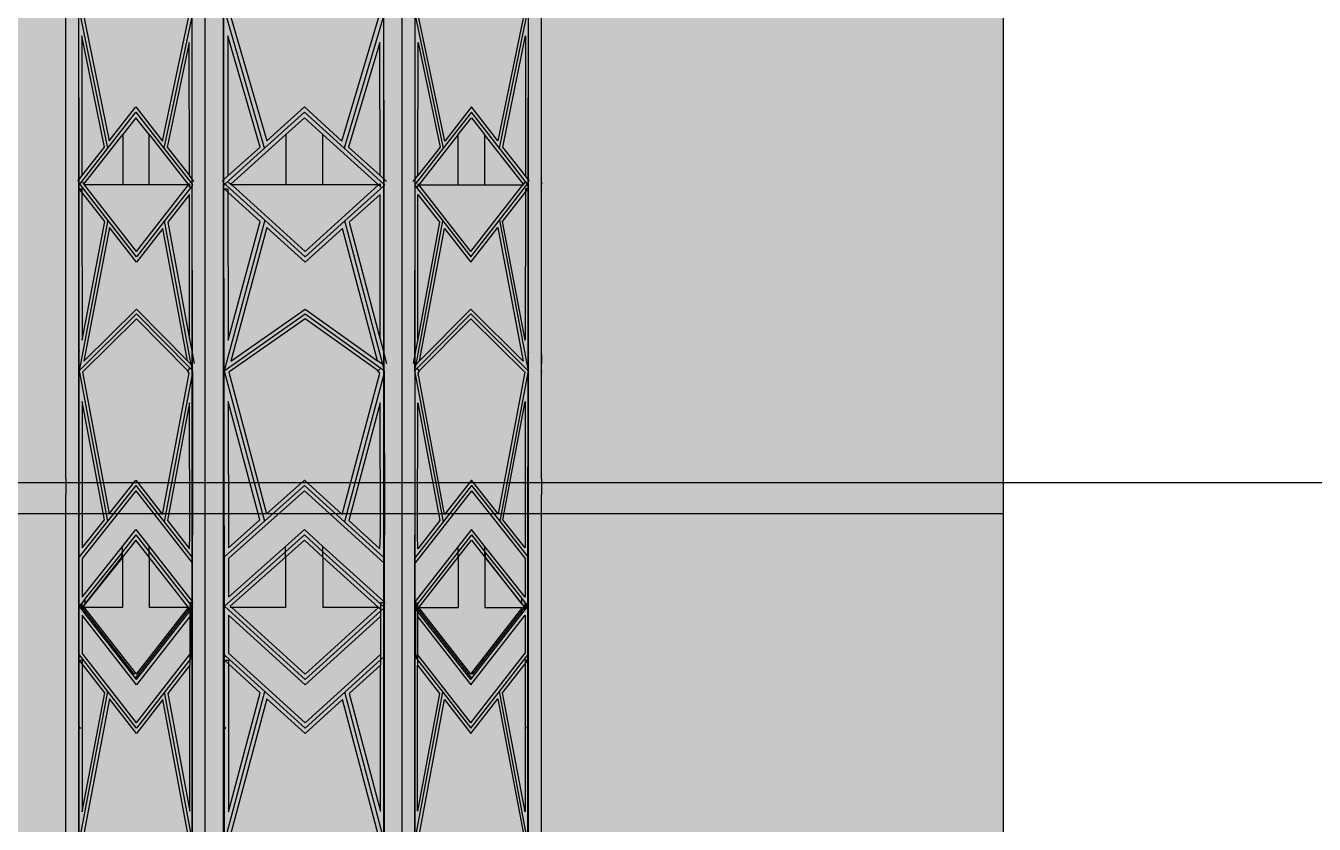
# Model space of a CAD drawing. Extents: x -59851 to 653804, y -249523 to 437614.
# Drawn here: x 323520 to 324349, y 366768 to 367281 of the extents above; entities that cross this region are included whole.
import ezdxf

# ---------------------------------------------------------------- set-up
doc = ezdxf.new("R2010")
doc.units = 0
doc.header["$LTSCALE"] = 1000
doc.header["$MEASUREMENT"] = 0
for name, color, linetype in [('_TCH_BOUNDARY', 7, 'Continuous'), ('A-材质分割线（横向）', 252, 'Continuous'), ('A-材质分割线（竖向）', 8, 'Continuous'), ('AE-WALL', 255, 'Continuous'), ('DOTE', 16, 'Continuous'), ('LABEL_PM', 7, 'Continuous'), ('P-固定家具（悬空）', 142, 'Continuous'), ('PUB_HATCH', 8, 'Continuous')]:
    doc.layers.add(name, color=color, linetype=linetype)

# ---------------------------------------------------------------- blocks, each defined once
blk = doc.blocks.new('jjjgapbhn')
blk.add_wipeout([(114248.51, 288134.95), (114148.51, 288134.95), (114148.51, 288384.95), (121148.51, 288384.95), (121148.51, 288134.95), (121048.51, 288134.95), (121048.51, 284284.95), (121068.51, 284284.95), (121068.51, 284134.95), (121118.51, 284134.95), (121118.51, 283684.95), (114178.51, 283684.95), (114178.51, 284134.95), (114228.51, 284134.95), (114228.51, 284284.95), (114248.51, 284284.95)]).dxf.layer = 'LABEL_PM'
at = {"layer": '_TCH_BOUNDARY'}
blk.add_lwpolyline([(114248.51, 288134.95), (114148.51, 288134.95), (114148.51, 288384.95), (121148.51, 288384.95), (121148.51, 288134.95), (121048.51, 288134.95), (121048.51, 284284.95), (121068.51, 284284.95), (121068.51, 284134.95), (121118.51, 284134.95), (121118.51, 283684.95), (114178.51, 283684.95), (114178.51, 284134.95), (114228.51, 284134.95), (114228.51, 284284.95), (114248.51, 284284.95)], close=True, dxfattribs=at)
blk = doc.blocks.new('mentoupb')
blk.add_wipeout([(93177.68, 274685.5), (93077.68, 274685.5), (93077.68, 274935.5), (100077.68, 274935.5), (100077.68, 274685.5), (99977.68, 274685.5), (99977.68, 270835.5), (99997.68, 270835.5), (99997.68, 270685.5), (100047.68, 270685.5), (100047.68, 270235.5), (93107.68, 270235.5), (93107.68, 270685.5), (93157.68, 270685.5), (93157.68, 270835.5), (93177.68, 270835.5)]).dxf.layer = 'A-材质分割线（横向）'
at = {"layer": '_TCH_BOUNDARY'}
blk.add_lwpolyline([(93177.68, 274685.5), (93077.68, 274685.5), (93077.68, 274935.5), (100077.68, 274935.5), (100077.68, 274685.5), (99977.68, 274685.5), (99977.68, 270835.5), (99997.68, 270835.5), (99997.68, 270685.5), (100047.68, 270685.5), (100047.68, 270235.5), (93107.68, 270235.5), (93107.68, 270685.5), (93157.68, 270685.5), (93157.68, 270835.5), (93177.68, 270835.5)], close=True, dxfattribs=at)
blk = doc.blocks.new('yjrtrth')
at = {"layer": 'P-固定家具（悬空）'}
for p, q in [((854582.92, -117135.88), (854582.92, -116650.11)), ((854672.56, -117786.11), (854672.56, -116650.11)), ((854799.34, -117786.11), (854799.34, -116650.11)), ((854888.98, -117135.88), (854888.98, -116650.11)), ((854610.01, -116923.19), (854591.41, -116832.44)), ((854593.25, -116832.18), (854610.97, -116918.53)), ((854684.46, -117135.88), (854684.46, -116832.1)), ((854710.87, -116923.19), (854684.56, -116832.44)), ((854684.69, -116943.4), (854684.56, -116832.44)), ((854687.17, -116832.18), (854712.23, -116918.53)), ((854878.65, -116832.18), (854860.93, -116918.53)), ((854861.89, -116923.19), (854880.5, -116832.44)), ((854591.34, -116946.39), (854591.34, -116837.74)), ((854591.49, -116943.4), (854591.41, -116838.09)), ((854645.18, -116918.6), (854662.31, -116837.35)), ((854664.15, -116837.74), (854646.12, -116923.25)), ((854664.15, -116946.39), (854664.15, -116837.74)), ((854664.31, -116946.6), (854664.23, -116837.35)), ((854760.61, -116918.6), (854784.84, -116837.35)), ((854787.44, -116837.74), (854761.94, -116923.25)), ((854787.44, -116946.39), (854787.44, -116837.74)), ((854787.67, -116946.6), (854787.55, -116837.35)), ((854807.59, -116946.6), (854807.67, -116837.35)), ((854807.75, -116946.39), (854807.75, -116837.74)), ((854807.75, -116837.74), (854825.78, -116923.25)), ((854826.72, -116918.6), (854809.59, -116837.35)), ((854880.41, -116943.4), (854880.49, -116838.09)), ((854880.56, -116946.39), (854880.56, -116837.74)), ((854607.94, -116922.41), (854593.26, -116850.83)), ((854593.26, -116850.83), (854593.33, -116941.05)), ((854707.94, -116922.41), (854687.19, -116850.83)), ((854687.19, -116850.83), (854687.29, -116941.05)), ((854863.96, -116922.41), (854878.64, -116850.83)), ((854878.64, -116850.83), (854878.57, -116941.05)), ((854662.4, -116855.12), (854648.2, -116922.48)), ((854662.46, -116940.79), (854662.4, -116855.12)), ((854784.96, -116855.12), (854764.88, -116922.48)), ((854785.06, -116940.79), (854784.96, -116855.12)), ((854809.44, -116940.79), (854809.5, -116855.12)), ((854809.5, -116855.12), (854823.7, -116922.48)), ((854610.01, -116923.19), (854628.09, -116900.11)), ((854610.97, -116918.53), (854628.09, -116896.67)), ((854628.09, -116896.67), (854645.18, -116918.6)), ((854628.09, -116900.11), (854646.12, -116923.25)), ((854710.87, -116923.19), (854736.44, -116900.11)), ((854712.23, -116918.53), (854736.44, -116896.67)), ((854736.44, -116896.67), (854760.61, -116918.6)), ((854736.44, -116900.11), (854761.94, -116923.25)), ((854843.81, -116900.11), (854825.78, -116923.25)), ((854843.81, -116896.67), (854826.72, -116918.6)), ((854860.93, -116918.53), (854843.81, -116896.67)), ((854861.89, -116923.19), (854843.81, -116900.11)), ((854628.08, -116903.55), (854619.68, -116914.28)), ((854636.51, -116914.36), (854628.08, -116903.55)), ((854736.43, -116903.55), (854724.55, -116914.28)), ((854748.35, -116914.36), (854736.43, -116903.55)), ((854835.39, -116914.36), (854843.82, -116903.55)), ((854843.82, -116903.55), (854852.22, -116914.28)), ((854594.62, -116946.28), (854619.68, -116914.28)), ((854619.68, -116914.28), (854619.68, -116946.83)), ((854636.51, -116946.83), (854636.51, -116914.36)), ((854636.51, -116914.36), (854661.81, -116946.83)), ((854689.11, -116946.28), (854724.55, -116914.28)), ((854724.55, -116914.28), (854724.55, -116946.83)), ((854748.35, -116914.36), (854784.13, -116946.83)), ((854748.35, -116946.83), (854748.35, -116914.36)), ((854835.39, -116914.36), (854810.09, -116946.83)), ((854835.39, -116946.83), (854835.39, -116914.36)), ((854852.22, -116914.28), (854852.22, -116946.83)), ((854877.28, -116946.28), (854852.22, -116914.28)), ((854591.93, -116946.27), (854610.01, -116923.19)), ((854593.33, -116941.05), (854607.94, -116922.41)), ((854646.12, -116923.25), (854664.15, -116946.39)), ((854648.2, -116922.48), (854662.46, -116940.79)), ((854685.31, -116946.27), (854710.87, -116923.19)), ((854687.29, -116941.05), (854707.94, -116922.41)), ((854761.94, -116923.25), (854787.44, -116946.39)), ((854764.88, -116922.48), (854785.06, -116940.79)), ((854825.78, -116923.25), (854807.75, -116946.39)), ((854823.7, -116922.48), (854809.44, -116940.79)), ((854879.97, -116946.27), (854861.89, -116923.19)), ((854878.57, -116941.05), (854863.96, -116922.41)), ((854582.92, -116943.15), (854582.92, -116940.79)), ((854582.92, -116944.57), (854582.92, -116943.15)), ((854582.92, -116944.45), (854582.92, -116943.4)), ((854590.67, -116944.45), (854591.49, -116943.4)), ((854590.67, -116944.45), (854591.49, -116943.4)), ((854591.34, -116942.95), (854591.49, -116942.75)), ((854591.49, -116943.4), (854593.33, -116941.05)), ((854591.49, -116946.19), (854591.49, -116943.4)), ((854664.31, -116943.15), (854662.46, -116940.79)), ((854664.31, -116943.15), (854662.46, -116940.79)), ((854665.41, -116944.57), (854664.31, -116943.15)), ((854665.41, -116944.57), (854664.31, -116943.15)), ((854683.52, -116944.45), (854684.69, -116943.4)), ((854684.46, -116943.6), (854684.69, -116943.4)), ((854684.69, -116943.4), (854687.29, -116941.05)), ((854684.69, -116946.83), (854684.69, -116943.4)), ((854787.66, -116943.15), (854785.06, -116940.79)), ((854789.23, -116944.57), (854787.66, -116943.15)), ((854806.49, -116944.57), (854807.59, -116943.15)), ((854807.59, -116943.15), (854809.44, -116940.79)), ((854880.41, -116943.4), (854878.57, -116941.05)), ((854880.56, -116942.95), (854880.41, -116942.75)), ((854881.23, -116944.45), (854880.41, -116943.4)), ((854880.41, -116946.19), (854880.41, -116943.4)), ((854582.92, -116946.27), (854582.92, -116945.95)), ((854582.92, -116948.2), (854582.92, -116947.68)), ((854591.49, -116946.19), (854591.34, -116946.39)), ((854591.34, -116947.27), (854591.34, -116946.39)), ((854591.49, -116946.83), (854591.34, -116946.83)), ((854591.49, -116946.83), (854591.34, -116946.83)), ((854591.34, -116947.27), (854591.51, -116947.49)), ((854591.34, -117054.57), (854591.34, -116947.27)), ((854591.49, -116946.83), (854591.49, -116946.19)), ((854591.49, -116946.83), (854591.93, -116946.27)), ((854592.37, -116946.83), (854591.49, -116946.83)), ((854591.51, -116947.49), (854591.49, -116946.83)), ((854591.58, -117053.28), (854591.51, -116947.49)), ((854593.34, -116951.52), (854591.64, -116949.33)), ((854591.64, -116949.33), (854592.94, -116949.33)), ((854591.93, -116946.27), (854591.68, -116945.95)), ((854591.93, -116946.27), (854591.68, -116945.95)), ((854592.37, -116946.83), (854591.93, -116946.27)), ((854610.06, -116969.53), (854592.37, -116946.83)), ((854592.94, -116949.33), (854593.34, -116949.85)), ((854592.94, -116949.33), (854593.34, -116949.33)), ((854593.34, -116949.33), (854593.34, -116949.85)), ((854593.34, -116949.85), (854593.34, -116951.52)), ((854608, -116970.33), (854593.34, -116951.52)), ((854593.34, -116951.52), (854593.42, -117046.72)), ((854593.64, -116945.02), (854594.62, -116946.28)), ((854593.64, -116945.02), (854594.62, -116946.28)), ((854594.62, -116946.28), (854595.05, -116946.83)), ((854595.05, -116946.83), (854594.62, -116946.83)), ((854595.05, -116946.83), (854594.62, -116946.83)), ((854619.68, -116946.83), (854595.05, -116946.83)), ((854628.43, -116989.67), (854595.05, -116946.83)), ((854636.51, -116946.83), (854619.68, -116946.83)), ((854628.43, -116989.67), (854661.81, -116946.83)), ((854661.81, -116946.83), (854636.51, -116946.83)), ((854664.15, -116947.27), (854646.46, -116969.97)), ((854662.47, -116952.86), (854648.51, -116970.78)), ((854661.81, -116946.83), (854662.47, -116945.99)), ((854662.47, -116947.68), (854661.81, -116946.83)), ((854662.47, -116945.99), (854662.47, -116947.68)), ((854662.88, -116948.2), (854662.47, -116947.68)), ((854662.88, -116948.2), (854662.47, -116947.68)), ((854662.55, -117046), (854662.47, -116952.86)), ((854664.15, -116946.39), (854664.31, -116946.6)), ((854664.15, -116947.27), (854664.15, -116946.39)), ((854664.31, -116947.06), (854664.15, -116947.27)), ((854664.15, -117054.57), (854664.15, -116947.27)), ((854664.31, -116946.6), (854664.49, -116946.83)), ((854664.31, -116946.83), (854664.31, -116946.6)), ((854664.49, -116946.83), (854664.31, -116947.06)), ((854664.31, -116947.06), (854664.31, -116946.83)), ((854664.49, -116946.83), (854664.31, -116946.83)), ((854664.4, -117055.92), (854664.31, -116947.06)), ((854684.69, -116946.83), (854684.46, -116946.83)), ((854684.69, -116946.83), (854684.46, -116946.83)), ((854684.69, -116946.83), (854685.31, -116946.27)), ((854684.82, -117066.26), (854684.69, -116946.83)), ((854685.93, -116946.83), (854684.69, -116946.83)), ((854687.3, -116951.52), (854684.89, -116949.33)), ((854684.89, -116949.33), (854687.3, -116949.33)), ((854685.31, -116946.27), (854684.95, -116945.95)), ((854685.93, -116946.83), (854685.31, -116946.27)), ((854710.94, -116969.53), (854685.93, -116946.83)), ((854687.3, -116949.33), (854687.3, -116951.52)), ((854708.03, -116970.33), (854687.3, -116951.52)), ((854687.3, -116951.52), (854687.41, -117046.72)), ((854687.72, -116945.02), (854689.11, -116946.28)), ((854689.11, -116946.28), (854689.72, -116946.83)), ((854689.72, -116946.83), (854689.11, -116946.83)), ((854736.93, -116989.67), (854689.72, -116946.83)), ((854724.55, -116946.83), (854689.72, -116946.83)), ((854748.35, -116946.83), (854724.55, -116946.83)), ((854736.93, -116989.67), (854784.13, -116946.83)), ((854784.13, -116946.83), (854748.35, -116946.83)), ((854787.44, -116947.27), (854762.42, -116969.97)), ((854785.07, -116952.86), (854765.33, -116970.78)), ((854784.13, -116946.83), (854785.06, -116945.99)), ((854785.06, -116947.68), (854784.13, -116946.83)), ((854785.06, -116945.99), (854785.06, -116947.68)), ((854785.64, -116948.2), (854785.06, -116947.68)), ((854785.17, -117046), (854785.07, -116952.86)), ((854787.44, -116946.39), (854787.67, -116946.6)), ((854787.44, -116947.27), (854787.44, -116946.39)), ((854787.67, -116947.06), (854787.44, -116947.27)), ((854787.44, -117054.57), (854787.44, -116947.27)), ((854787.67, -116946.6), (854787.92, -116946.83)), ((854787.67, -116946.83), (854787.67, -116946.6)), ((854787.92, -116946.83), (854787.67, -116947.06)), ((854787.67, -116947.06), (854787.67, -116946.83)), ((854787.92, -116946.83), (854787.67, -116946.83)), ((854787.79, -117055.92), (854787.67, -116947.06)), ((854807.59, -116946.6), (854807.41, -116946.83)), ((854807.41, -116946.83), (854807.59, -116947.06)), ((854807.41, -116946.83), (854807.59, -116946.83)), ((854807.5, -117055.92), (854807.59, -116947.06)), ((854807.75, -116946.39), (854807.59, -116946.6)), ((854807.59, -116946.83), (854807.59, -116946.6)), ((854807.59, -116947.06), (854807.59, -116946.83)), ((854807.59, -116947.06), (854807.75, -116947.27)), ((854807.75, -116947.27), (854807.75, -116946.39)), ((854807.75, -117054.57), (854807.75, -116947.27)), ((854807.75, -116947.27), (854825.44, -116969.97)), ((854809.02, -116948.2), (854809.43, -116947.68)), ((854809.35, -117046), (854809.43, -116952.86)), ((854810.09, -116946.83), (854809.43, -116945.99)), ((854809.43, -116945.99), (854809.43, -116947.68)), ((854809.43, -116947.68), (854810.09, -116946.83)), ((854809.43, -116952.86), (854823.39, -116970.78)), ((854810.09, -116946.83), (854835.39, -116946.83)), ((854843.47, -116989.67), (854810.09, -116946.83)), ((854835.39, -116946.83), (854852.22, -116946.83)), ((854843.47, -116989.67), (854876.85, -116946.83)), ((854852.22, -116946.83), (854876.85, -116946.83)), ((854861.84, -116969.53), (854879.53, -116946.83)), ((854863.9, -116970.33), (854878.56, -116951.52)), ((854877.28, -116946.28), (854876.85, -116946.83)), ((854876.85, -116946.83), (854877.28, -116946.83)), ((854878.26, -116945.02), (854877.28, -116946.28)), ((854878.56, -116951.52), (854878.49, -117046.72)), ((854878.56, -116951.52), (854880.26, -116949.33)), ((854878.96, -116949.33), (854878.56, -116949.85)), ((854878.96, -116949.33), (854878.56, -116949.33)), ((854878.56, -116949.33), (854878.56, -116949.85)), ((854878.56, -116949.85), (854878.56, -116951.52)), ((854880.26, -116949.33), (854878.96, -116949.33)), ((854879.53, -116946.83), (854879.97, -116946.27)), ((854879.53, -116946.83), (854880.41, -116946.83)), ((854879.97, -116946.27), (854880.22, -116945.95)), ((854880.41, -116946.83), (854879.97, -116946.27)), ((854880.32, -117053.28), (854880.39, -116947.49)), ((854880.39, -116947.49), (854880.41, -116946.83)), ((854880.56, -116947.27), (854880.39, -116947.49)), ((854880.41, -116946.19), (854880.56, -116946.39)), ((854880.41, -116946.83), (854880.41, -116946.19)), ((854880.41, -116946.83), (854880.56, -116946.83)), ((854880.56, -116947.27), (854880.56, -116946.39)), ((854880.56, -117054.57), (854880.56, -116947.27)), ((854888.98, -116945.02), (854888.98, -116946.28)), ((854888.98, -116945.02), (854888.98, -116946.28)), ((854610.06, -116969.53), (854591.59, -117066.26)), ((854628.43, -116993.11), (854610.06, -116969.53)), ((854710.94, -116969.53), (854684.82, -117066.26)), ((854736.93, -116993.11), (854710.94, -116969.53)), ((854843.47, -116993.11), (854861.84, -116969.53)), ((854861.84, -116969.53), (854880.31, -117066.26)), ((854593.42, -117046.72), (854608, -116970.33)), ((854611.06, -116974.25), (854594.67, -117060.11)), ((854628.43, -116996.55), (854611.06, -116974.25)), ((854646.46, -116969.97), (854628.43, -116993.11)), ((854645.45, -116974.72), (854628.43, -116996.55)), ((854661.35, -117059.93), (854645.45, -116974.72)), ((854663.69, -117062.31), (854646.46, -116969.97)), ((854648.51, -116970.78), (854662.55, -117046)), ((854687.41, -117046.72), (854708.03, -116970.33)), ((854712.36, -116974.25), (854689.17, -117060.11)), ((854736.93, -116996.55), (854712.36, -116974.25)), ((854762.42, -116969.97), (854736.93, -116993.11)), ((854760.99, -116974.72), (854736.93, -116996.55)), ((854783.47, -117059.93), (854760.99, -116974.72)), ((854786.79, -117062.31), (854762.42, -116969.97)), ((854765.33, -116970.78), (854785.17, -117046)), ((854808.21, -117062.31), (854825.44, -116969.97)), ((854823.39, -116970.78), (854809.35, -117046)), ((854810.56, -117059.93), (854826.45, -116974.72)), ((854825.44, -116969.97), (854843.47, -116993.11)), ((854826.45, -116974.72), (854843.47, -116996.55)), ((854843.47, -116996.55), (854860.84, -116974.25)), ((854860.84, -116974.25), (854877.23, -117060.11)), ((854878.49, -117046.72), (854863.9, -116970.33)), ((854594.67, -117060.11), (854628.44, -117026.58)), ((854628.44, -117026.58), (854661.35, -117059.93)), ((854689.17, -117060.11), (854736.94, -117026.58)), ((854736.94, -117026.58), (854783.47, -117059.93)), ((854843.46, -117026.58), (854810.56, -117059.93)), ((854877.23, -117060.11), (854843.46, -117026.58)), ((854591.59, -117066.26), (854628.43, -117029.69)), ((854628.42, -117032.79), (854593.68, -117067.28)), ((854661.56, -117066.39), (854628.42, -117032.79)), ((854628.43, -117029.69), (854662.91, -117064.64)), ((854684.82, -117066.26), (854736.93, -117029.69)), ((854736.91, -117032.79), (854687.78, -117067.28)), ((854783.78, -117066.39), (854736.91, -117032.79)), ((854736.93, -117029.69), (854785.69, -117064.64)), ((854843.47, -117029.69), (854808.99, -117064.64)), ((854810.34, -117066.39), (854843.48, -117032.79)), ((854880.31, -117066.26), (854843.47, -117029.69)), ((854843.48, -117032.79), (854878.22, -117067.28)), ((854662.55, -117046), (854664.15, -117054.57)), ((854785.17, -117046), (854787.44, -117054.57)), ((854809.35, -117046), (854807.75, -117054.57)), ((854591.58, -117053.28), (854591.34, -117054.57)), ((854591.34, -117064.76), (854591.34, -117054.57)), ((854591.59, -117063.43), (854591.58, -117053.28)), ((854663.69, -117062.31), (854661.35, -117059.93)), ((854664.15, -117064.76), (854664.15, -117054.57)), ((854664.15, -117054.57), (854664.4, -117055.92)), ((854664.41, -117066.16), (854664.4, -117055.92)), ((854664.4, -117055.92), (854665.48, -117061.69)), ((854664.4, -117055.92), (854665.48, -117061.69)), ((854786.79, -117062.31), (854783.47, -117059.93)), ((854787.44, -117054.57), (854787.79, -117055.92)), ((854787.44, -117064.76), (854787.44, -117054.57)), ((854787.8, -117066.16), (854787.79, -117055.92)), ((854787.79, -117055.92), (854789.31, -117061.69)), ((854807.5, -117055.92), (854806.42, -117061.69)), ((854807.49, -117066.16), (854807.5, -117055.92)), ((854807.75, -117054.57), (854807.5, -117055.92)), ((854807.75, -117064.76), (854807.75, -117054.57)), ((854808.21, -117062.31), (854810.56, -117059.93)), ((854880.32, -117053.28), (854880.56, -117054.57)), ((854880.32, -117063.43), (854880.32, -117053.28)), ((854880.56, -117064.76), (854880.56, -117054.57)), ((854888.98, -117055.92), (854888.98, -117061.69)), ((854888.98, -117055.92), (854888.98, -117061.69)), ((854582.92, -117062.64), (854582.92, -117062.31)), ((854582.92, -117064.64), (854582.92, -117064.46)), ((854582.92, -117066.61), (854582.92, -117066.16)), ((854591.34, -117064.76), (854591.59, -117063.43)), ((854591.34, -117065.89), (854591.34, -117064.76)), ((854591.59, -117065.64), (854591.34, -117065.89)), ((854591.34, -117066.49), (854591.34, -117065.89)), ((854591.43, -117066.61), (854591.34, -117066.49)), ((854591.34, -117066.73), (854591.34, -117066.49)), ((854591.34, -117066.73), (854591.43, -117066.61)), ((854591.34, -117068.44), (854591.34, -117066.73)), ((854591.34, -117068.44), (854591.59, -117069.8)), ((854591.34, -117186.39), (854591.34, -117068.44)), ((854591.47, -117062.64), (854591.58, -117062.52)), ((854591.59, -117065.64), (854591.59, -117063.43)), ((854591.59, -117066.26), (854591.59, -117065.64)), ((854591.59, -117066.26), (854609.88, -117163.03)), ((854591.59, -117069.8), (854591.59, -117066.26)), ((854593.68, -117067.28), (854610.9, -117158.34)), ((854645.28, -117158.73), (854662.35, -117067.88)), ((854664.15, -117068.44), (854646.29, -117163.47)), ((854661.37, -117066.64), (854661.56, -117066.39)), ((854662.35, -117067.88), (854661.37, -117066.64)), ((854661.56, -117066.39), (854662.91, -117064.64)), ((854662.91, -117064.64), (854663.05, -117064.46)), ((854662.91, -117064.64), (854663.05, -117064.46)), ((854662.91, -117064.64), (854664.15, -117065.89)), ((854664.15, -117064.76), (854663.69, -117062.31)), ((854664.01, -117062.64), (854663.69, -117062.31)), ((854664.01, -117062.64), (854663.69, -117062.31)), ((854664.06, -117066.61), (854664.15, -117066.49)), ((854664.15, -117066.73), (854664.06, -117066.61)), ((854664.15, -117065.89), (854664.15, -117064.76)), ((854664.41, -117066.16), (854664.15, -117064.76)), ((854664.15, -117066.49), (854664.15, -117065.89)), ((854664.15, -117065.89), (854664.41, -117066.16)), ((854664.15, -117066.49), (854664.33, -117066.26)), ((854664.15, -117066.73), (854664.15, -117066.49)), ((854664.15, -117068.44), (854664.15, -117066.73)), ((854664.41, -117067.06), (854664.15, -117066.73)), ((854664.41, -117067.06), (854664.15, -117068.44)), ((854664.15, -117186.39), (854664.15, -117068.44)), ((854664.33, -117066.26), (854664.41, -117066.16)), ((854664.33, -117066.26), (854664.41, -117066.26)), ((854664.41, -117066.26), (854664.41, -117066.16)), ((854664.49, -117066.61), (854664.41, -117066.16)), ((854664.49, -117066.61), (854664.41, -117066.16)), ((854664.41, -117067.06), (854664.41, -117066.26)), ((854664.49, -117066.61), (854664.41, -117067.06)), ((854664.49, -117066.61), (854664.41, -117067.06)), ((854664.41, -117067.06), (854664.49, -117171.83)), ((854684.82, -117066.26), (854710.7, -117163.03)), ((854684.9, -117135.88), (854684.82, -117066.26)), ((854687.78, -117067.28), (854712.13, -117158.34)), ((854760.75, -117158.73), (854784.9, -117067.88)), ((854787.44, -117068.44), (854762.18, -117163.47)), ((854783.51, -117066.64), (854783.78, -117066.39)), ((854784.9, -117067.88), (854783.51, -117066.64)), ((854783.78, -117066.39), (854785.69, -117064.64)), ((854785.69, -117064.64), (854785.89, -117064.46)), ((854785.69, -117064.64), (854787.44, -117065.89)), ((854787.25, -117062.64), (854786.79, -117062.31)), ((854787.44, -117064.76), (854786.79, -117062.31)), ((854787.31, -117066.61), (854787.44, -117066.49)), ((854787.44, -117066.73), (854787.31, -117066.61)), ((854787.8, -117066.16), (854787.44, -117064.76)), ((854787.44, -117065.89), (854787.44, -117064.76)), ((854787.44, -117065.89), (854787.8, -117066.16)), ((854787.44, -117066.49), (854787.44, -117065.89)), ((854787.44, -117066.49), (854787.69, -117066.26)), ((854787.44, -117066.73), (854787.44, -117066.49)), ((854787.8, -117067.06), (854787.44, -117066.73)), ((854787.44, -117068.44), (854787.44, -117066.73)), ((854787.8, -117067.06), (854787.44, -117068.44)), ((854787.44, -117186.39), (854787.44, -117068.44)), ((854787.69, -117066.26), (854787.8, -117066.16)), ((854787.69, -117066.26), (854787.8, -117066.26)), ((854787.8, -117066.26), (854787.8, -117066.16)), ((854787.92, -117066.61), (854787.8, -117066.16)), ((854787.8, -117067.06), (854787.8, -117066.26)), ((854787.92, -117066.61), (854787.8, -117067.06)), ((854787.8, -117067.06), (854787.92, -117171.83)), ((854807.41, -117066.61), (854807.49, -117066.16)), ((854807.41, -117066.61), (854807.49, -117067.06)), ((854807.49, -117067.06), (854807.41, -117171.83)), ((854807.49, -117066.16), (854807.75, -117064.76)), ((854807.75, -117065.89), (854807.49, -117066.16)), ((854807.49, -117066.26), (854807.49, -117066.16)), ((854807.57, -117066.26), (854807.49, -117066.16)), ((854807.49, -117067.06), (854807.49, -117066.26)), ((854807.57, -117066.26), (854807.49, -117066.26)), ((854807.49, -117067.06), (854807.75, -117066.73)), ((854807.49, -117067.06), (854807.75, -117068.44)), ((854807.75, -117066.49), (854807.57, -117066.26)), ((854807.75, -117064.76), (854808.21, -117062.31)), ((854808.99, -117064.64), (854807.75, -117065.89)), ((854807.75, -117065.89), (854807.75, -117064.76)), ((854807.75, -117066.49), (854807.75, -117065.89)), ((854807.75, -117066.73), (854807.75, -117066.49)), ((854807.84, -117066.61), (854807.75, -117066.49)), ((854807.75, -117066.73), (854807.84, -117066.61)), ((854807.75, -117068.44), (854807.75, -117066.73)), ((854807.75, -117068.44), (854825.61, -117163.47)), ((854807.75, -117186.39), (854807.75, -117068.44)), ((854807.89, -117062.64), (854808.21, -117062.31)), ((854808.99, -117064.64), (854808.85, -117064.46)), ((854810.34, -117066.39), (854808.99, -117064.64)), ((854809.55, -117067.88), (854810.53, -117066.64)), ((854826.62, -117158.73), (854809.55, -117067.88)), ((854810.53, -117066.64), (854810.34, -117066.39)), ((854878.22, -117067.28), (854861, -117158.34)), ((854880.31, -117066.26), (854862.02, -117163.03)), ((854880.31, -117065.64), (854880.32, -117063.43)), ((854880.31, -117065.64), (854880.56, -117065.89)), ((854880.31, -117066.26), (854880.31, -117065.64)), ((854880.31, -117069.8), (854880.31, -117066.26)), ((854880.56, -117068.44), (854880.31, -117069.8)), ((854880.43, -117062.64), (854880.32, -117062.52)), ((854880.56, -117064.76), (854880.32, -117063.43)), ((854880.47, -117066.61), (854880.56, -117066.49)), ((854880.56, -117066.73), (854880.47, -117066.61)), ((854880.56, -117065.89), (854880.56, -117064.76)), ((854880.56, -117066.49), (854880.56, -117065.89)), ((854880.56, -117066.73), (854880.56, -117066.49)), ((854880.56, -117068.44), (854880.56, -117066.73)), ((854880.56, -117186.39), (854880.56, -117068.44)), ((854888.98, -117066.61), (854888.98, -117067.06)), ((854888.98, -117066.61), (854888.98, -117067.06)), ((854591.68, -117185.95), (854591.59, -117069.8)), ((854880.22, -117185.95), (854880.31, -117069.8)), ((854607.83, -117162.21), (854593.45, -117086.15)), ((854593.45, -117086.15), (854593.52, -117180.22)), ((854662.58, -117086.9), (854648.34, -117162.66)), ((854662.65, -117171.79), (854662.58, -117086.9)), ((854687.45, -117086.15), (854687.55, -117180.22)), ((854707.79, -117162.21), (854687.45, -117086.15)), ((854785.22, -117086.9), (854765.08, -117162.66)), ((854785.32, -117171.79), (854785.22, -117086.9)), ((854809.25, -117171.79), (854809.32, -117086.9)), ((854809.32, -117086.9), (854823.56, -117162.66)), ((854864.07, -117162.21), (854878.45, -117086.15)), ((854878.45, -117086.15), (854878.38, -117180.22)), ((854582.92, -117135.88), (854582.92, -117145.88)), ((854628.07, -117143.54), (854593.52, -117187.04)), ((854628.09, -117140.11), (854609.88, -117163.03)), ((854610.9, -117158.34), (854628.1, -117136.68)), ((854628.07, -117143.54), (854664.15, -117189.83)), ((854628.09, -117140.11), (854646.29, -117163.47)), ((854628.1, -117136.68), (854645.28, -117158.73)), ((854684.9, -117135.88), (854684.46, -117135.88)), ((854684.46, -117145.88), (854684.46, -117135.88)), ((854684.91, -117145.88), (854684.9, -117135.88)), ((854736.42, -117143.54), (854687.56, -117187.04)), ((854736.44, -117140.11), (854710.7, -117163.03)), ((854712.13, -117158.34), (854736.45, -117136.68)), ((854736.42, -117143.54), (854787.44, -117189.83)), ((854736.44, -117140.11), (854762.18, -117163.47)), ((854736.45, -117136.68), (854760.75, -117158.73)), ((854843.83, -117143.54), (854807.75, -117189.83)), ((854843.81, -117140.11), (854825.61, -117163.47)), ((854843.8, -117136.68), (854826.62, -117158.73)), ((854861, -117158.34), (854843.8, -117136.68)), ((854843.81, -117140.11), (854862.02, -117163.03)), ((854843.83, -117143.54), (854878.38, -117187.04)), ((854888.98, -117135.88), (854888.98, -117145.88)), ((854582.92, -117670.88), (854582.92, -117145.88)), ((854684.91, -117145.88), (854684.46, -117145.88)), ((854684.46, -117670.88), (854684.46, -117145.88)), ((854684.95, -117185.95), (854684.91, -117145.88)), ((854888.98, -117670.88), (854888.98, -117145.88)), ((854609.88, -117163.03), (854591.68, -117185.95)), ((854593.52, -117180.22), (854607.83, -117162.21)), ((854619.48, -117179.26), (854628.1, -117168.41)), ((854628.1, -117168.41), (854636.51, -117179.2)), ((854646.29, -117163.47), (854664.15, -117186.39)), ((854648.34, -117162.66), (854662.44, -117180.75)), ((854710.7, -117163.03), (854684.95, -117185.95)), ((854687.55, -117180.22), (854707.79, -117162.21)), ((854724.26, -117179.26), (854736.45, -117168.41)), ((854736.45, -117168.41), (854748.35, -117179.2)), ((854762.18, -117163.47), (854787.44, -117186.39)), ((854765.08, -117162.66), (854785.02, -117180.75)), ((854825.61, -117163.47), (854807.75, -117186.39)), ((854823.56, -117162.66), (854809.46, -117180.75)), ((854843.8, -117168.41), (854835.39, -117179.2)), ((854852.42, -117179.26), (854843.8, -117168.41)), ((854862.02, -117163.03), (854880.22, -117185.95)), ((854878.38, -117180.22), (854864.07, -117162.21)), ((854628.09, -117171.83), (854619.48, -117182.67)), ((854628.07, -117175.26), (854619.48, -117186.08)), ((854636.51, -117186.08), (854628.07, -117175.26)), ((854628.09, -117171.83), (854636.51, -117182.64)), ((854662.44, -117180.75), (854662.65, -117171.79)), ((854664.15, -117186.39), (854664.49, -117171.83)), ((854664.49, -117190.27), (854664.49, -117171.83)), ((854736.44, -117171.83), (854724.26, -117182.67)), ((854736.42, -117175.26), (854724.26, -117186.08)), ((854748.35, -117186.08), (854736.42, -117175.26)), ((854736.44, -117171.83), (854748.35, -117182.64)), ((854785.02, -117180.75), (854785.32, -117171.79)), ((854787.44, -117186.39), (854787.92, -117171.83)), ((854787.92, -117190.27), (854787.92, -117171.83)), ((854807.75, -117186.39), (854807.41, -117171.83)), ((854807.41, -117190.27), (854807.41, -117171.83)), ((854809.46, -117180.75), (854809.25, -117171.79)), ((854843.81, -117171.83), (854835.39, -117182.64)), ((854835.39, -117186.08), (854843.83, -117175.26)), ((854843.81, -117171.83), (854852.42, -117182.67)), ((854843.83, -117175.26), (854852.42, -117186.08)), ((854593.52, -117211.94), (854619.48, -117179.26)), ((854618.97, -117183.31), (854595.54, -117212.8)), ((854619.48, -117182.67), (854618.97, -117183.31)), ((854618.97, -117186.08), (854618.97, -117183.31)), ((854619.48, -117182.67), (854619.48, -117179.26)), ((854619.48, -117185.44), (854619.48, -117182.67)), ((854636.51, -117182.64), (854636.51, -117179.2)), ((854636.51, -117179.2), (854664.15, -117214.67)), ((854636.51, -117186.08), (854636.51, -117182.64)), ((854636.51, -117182.64), (854662.65, -117216.19)), ((854724.26, -117182.67), (854684.95, -117217.67)), ((854687.56, -117211.94), (854724.26, -117179.26)), ((854724.26, -117182.67), (854724.26, -117179.26)), ((854724.26, -117186.08), (854724.26, -117182.67)), ((854748.35, -117182.64), (854748.35, -117179.2)), ((854748.35, -117179.2), (854787.44, -117214.67)), ((854748.35, -117186.08), (854748.35, -117182.64)), ((854748.35, -117182.64), (854785.32, -117216.19)), ((854835.39, -117179.2), (854807.75, -117214.67)), ((854835.39, -117182.64), (854809.25, -117216.19)), ((854835.39, -117182.64), (854835.39, -117179.2)), ((854835.39, -117186.08), (854835.39, -117182.64)), ((854878.38, -117211.94), (854852.42, -117179.26)), ((854852.42, -117182.67), (854852.42, -117179.26)), ((854852.42, -117185.44), (854852.42, -117182.67)), ((854852.42, -117182.67), (854852.93, -117183.31)), ((854852.93, -117186.08), (854852.93, -117183.31)), ((854852.93, -117183.31), (854876.36, -117212.8)), ((854591.68, -117185.95), (854591.34, -117186.39)), ((854591.34, -117189.83), (854591.34, -117186.39)), ((854591.34, -117189.83), (854591.68, -117189.39)), ((854591.34, -117214.67), (854591.34, -117189.83)), ((854591.68, -117189.39), (854591.68, -117185.95)), ((854591.68, -117214.23), (854591.68, -117189.39)), ((854593.52, -117187.04), (854593.52, -117211.94)), ((854595.54, -117216.15), (854618.97, -117186.08)), ((854618.97, -117186.72), (854595.54, -117216.21)), ((854618.97, -117186.08), (854619.48, -117185.44)), ((854618.97, -117186.08), (854618.97, -117186.72)), ((854619.48, -117186.08), (854618.97, -117186.72)), ((854619.48, -117186.08), (854619.48, -117185.44)), ((854619.48, -117186.08), (854619.48, -117218.55)), ((854636.51, -117186.08), (854636.51, -117218.55)), ((854661.81, -117218.55), (854636.51, -117186.08)), ((854664.15, -117189.83), (854664.15, -117186.39)), ((854664.49, -117190.27), (854664.15, -117189.83)), ((854664.15, -117214.67), (854664.15, -117189.83)), ((854664.49, -117215.11), (854664.49, -117190.27)), ((854684.95, -117217.67), (854684.95, -117185.95)), ((854687.56, -117187.04), (854687.56, -117211.94)), ((854724.26, -117186.08), (854688.76, -117217.68)), ((854724.26, -117186.08), (854724.26, -117218.55)), ((854784.13, -117218.55), (854748.35, -117186.08)), ((854748.35, -117186.08), (854748.35, -117218.55)), ((854787.44, -117189.83), (854787.44, -117186.39)), ((854787.92, -117190.27), (854787.44, -117189.83)), ((854787.44, -117214.67), (854787.44, -117189.83)), ((854787.92, -117215.11), (854787.92, -117190.27)), ((854807.41, -117190.27), (854807.75, -117189.83)), ((854807.41, -117215.11), (854807.41, -117190.27)), ((854807.75, -117189.83), (854807.75, -117186.39)), ((854807.75, -117214.67), (854807.75, -117189.83)), ((854810.09, -117218.55), (854835.39, -117186.08)), ((854835.39, -117186.08), (854835.39, -117218.55)), ((854852.93, -117186.08), (854852.42, -117185.44)), ((854852.42, -117186.08), (854852.42, -117185.44)), ((854852.42, -117186.08), (854852.42, -117218.55)), ((854852.42, -117186.08), (854852.93, -117186.72)), ((854852.93, -117186.08), (854852.93, -117186.72)), ((854876.36, -117216.21), (854852.93, -117186.08)), ((854852.93, -117186.72), (854876.36, -117216.21)), ((854878.38, -117187.04), (854878.38, -117211.94)), ((854880.22, -117185.95), (854880.56, -117186.39)), ((854880.22, -117189.39), (854880.22, -117185.95)), ((854880.56, -117189.83), (854880.22, -117189.39)), ((854880.22, -117214.23), (854880.22, -117189.39)), ((854880.56, -117189.83), (854880.56, -117186.39)), ((854880.56, -117214.67), (854880.56, -117189.83)), ((854582.92, -117218.55), (854582.92, -117218.11)), ((854591.68, -117214.23), (854591.34, -117214.67)), ((854591.34, -117215.61), (854591.34, -117214.67)), ((854591.34, -117215.61), (854591.68, -117215.61)), ((854591.34, -117218.11), (854591.34, -117215.61)), ((854591.68, -117217.67), (854591.34, -117218.11)), ((854591.34, -117218.99), (854591.34, -117218.11)), ((854591.68, -117215.61), (854591.68, -117214.23)), ((854591.68, -117217.67), (854591.68, -117215.61)), ((854592.83, -117216.22), (854591.68, -117217.67)), ((854591.68, -117219.44), (854591.68, -117217.67)), ((854592.83, -117219.15), (854591.68, -117217.67)), ((854593.44, -117215.45), (854592.83, -117216.22)), ((854592.83, -117216.22), (854592.83, -117219.15)), ((854595.54, -117212.8), (854593.44, -117215.45)), ((854593.44, -117218.85), (854593.44, -117215.45)), ((854593.67, -117218.55), (854594.38, -117217.68)), ((854594.38, -117217.68), (854595.54, -117216.15)), ((854595.54, -117216.21), (854594.38, -117217.68)), ((854594.38, -117217.68), (854595.05, -117218.55)), ((854595.54, -117216.15), (854595.54, -117212.8)), ((854595.54, -117216.21), (854595.54, -117216.15)), ((854662.65, -117215.61), (854662.65, -117216.19)), ((854663.8, -117215.61), (854662.65, -117215.61)), ((854662.65, -117216.19), (854662.65, -117216.22)), ((854662.65, -117216.22), (854663.8, -117217.67)), ((854662.65, -117216.22), (854662.65, -117219.15)), ((854662.65, -117219.15), (854663.8, -117217.67)), ((854663.8, -117217.67), (854663.8, -117215.61)), ((854664.15, -117215.61), (854663.8, -117215.61)), ((854663.8, -117217.67), (854664.15, -117218.11)), ((854663.8, -117219.44), (854663.8, -117217.67)), ((854664.15, -117214.67), (854664.49, -117215.11)), ((854664.15, -117215.61), (854664.15, -117214.67)), ((854664.49, -117215.61), (854664.15, -117215.61)), ((854664.15, -117218.11), (854664.15, -117215.61)), ((854664.15, -117218.11), (854664.49, -117218.55)), ((854664.15, -117218.11), (854664.49, -117218.11)), ((854664.15, -117218.99), (854664.15, -117218.11)), ((854664.49, -117215.61), (854664.49, -117215.11)), ((854664.49, -117218.11), (854664.49, -117215.61)), ((854664.88, -117215.61), (854664.49, -117215.61)), ((854664.88, -117215.61), (854664.49, -117215.61)), ((854664.49, -117218.55), (854664.49, -117218.11)), ((854664.49, -117218.55), (854664.49, -117218.11)), ((854736.93, -117264.83), (854684.95, -117217.67)), ((854684.95, -117248.95), (854684.95, -117217.67)), ((854688.76, -117217.68), (854689.72, -117218.55)), ((854785.32, -117215.61), (854785.32, -117216.19)), ((854787.44, -117215.61), (854785.32, -117215.61)), ((854785.32, -117216.19), (854787.44, -117218.11)), ((854785.32, -117216.19), (854785.32, -117219.63)), ((854787.44, -117214.67), (854787.92, -117215.11)), ((854787.44, -117215.61), (854787.44, -117214.67)), ((854787.92, -117215.61), (854787.44, -117215.61)), ((854787.44, -117218.11), (854787.44, -117215.61)), ((854787.44, -117218.11), (854787.92, -117218.55)), ((854787.44, -117218.11), (854787.92, -117218.11)), ((854787.44, -117218.99), (854787.44, -117218.11)), ((854787.92, -117215.61), (854787.92, -117215.11)), ((854787.92, -117218.11), (854787.92, -117215.61)), ((854788.47, -117215.61), (854787.92, -117215.61)), ((854787.92, -117218.55), (854787.92, -117218.11)), ((854807.02, -117215.61), (854807.41, -117215.61)), ((854807.75, -117214.67), (854807.41, -117215.11)), ((854807.41, -117215.61), (854807.41, -117215.11)), ((854807.41, -117218.11), (854807.41, -117215.61)), ((854807.41, -117215.61), (854807.75, -117215.61)), ((854807.75, -117218.11), (854807.41, -117218.55)), ((854807.75, -117218.11), (854807.41, -117218.11)), ((854807.41, -117218.55), (854807.41, -117218.11)), ((854807.75, -117215.61), (854807.75, -117214.67)), ((854807.75, -117215.61), (854808.1, -117215.61)), ((854807.75, -117218.11), (854807.75, -117215.61)), ((854808.1, -117217.67), (854807.75, -117218.11)), ((854807.75, -117218.99), (854807.75, -117218.11)), ((854808.1, -117217.67), (854808.1, -117215.61)), ((854808.1, -117215.61), (854809.25, -117215.61)), ((854809.25, -117216.22), (854808.1, -117217.67)), ((854809.25, -117219.15), (854808.1, -117217.67)), ((854808.1, -117219.44), (854808.1, -117217.67)), ((854809.25, -117215.61), (854809.25, -117216.19)), ((854809.25, -117216.19), (854809.25, -117216.22)), ((854809.25, -117216.22), (854809.25, -117219.15)), ((854876.36, -117216.21), (854876.36, -117212.8)), ((854876.36, -117212.8), (854878.46, -117215.45)), ((854876.36, -117216.21), (854877.52, -117217.68)), ((854877.52, -117217.68), (854876.85, -117218.55)), ((854878.23, -117218.55), (854877.52, -117217.68)), ((854878.46, -117218.85), (854878.46, -117215.45)), ((854878.46, -117215.45), (854879.07, -117216.22)), ((854879.07, -117216.22), (854879.07, -117219.15)), ((854879.07, -117216.22), (854880.22, -117217.67)), ((854879.07, -117219.15), (854880.22, -117217.67)), ((854880.22, -117214.23), (854880.56, -117214.67)), ((854880.22, -117215.61), (854880.22, -117214.23)), ((854880.56, -117215.61), (854880.22, -117215.61)), ((854880.22, -117217.67), (854880.22, -117215.61)), ((854880.22, -117217.67), (854880.56, -117218.11)), ((854880.22, -117219.44), (854880.22, -117217.67)), ((854880.56, -117215.61), (854880.56, -117214.67)), ((854880.56, -117218.11), (854880.56, -117215.61)), ((854880.56, -117218.99), (854880.56, -117218.11)), ((854582.92, -117219.93), (854582.92, -117219.63)), ((854591.34, -117218.99), (854591.68, -117219.44)), ((854591.34, -117250.27), (854591.34, -117218.99)), ((854591.68, -117248.95), (854591.68, -117219.44)), ((854593.02, -117219.39), (854592.83, -117219.15)), ((854593.02, -117219.39), (854593.44, -117218.85)), ((854593.44, -117219.93), (854593.02, -117219.39)), ((854593.44, -117218.85), (854593.67, -117218.55)), ((854593.44, -117219.93), (854593.44, -117218.85)), ((854595.54, -117222.63), (854593.44, -117219.93)), ((854593.52, -117223.47), (854593.52, -117247.87)), ((854628.43, -117268.27), (854593.52, -117223.47)), ((854593.67, -117218.55), (854595.05, -117218.55)), ((854595.54, -117220.95), (854593.67, -117218.55)), ((854595.05, -117218.55), (854594.38, -117218.55)), ((854595.05, -117218.55), (854594.38, -117218.55)), ((854619.48, -117218.55), (854595.05, -117218.55)), ((854595.05, -117218.55), (854595.54, -117219.18)), ((854627.74, -117260.5), (854595.54, -117219.18)), ((854595.54, -117220.95), (854595.54, -117219.18)), ((854627.05, -117261.39), (854595.54, -117220.95)), ((854595.54, -117222.63), (854595.54, -117220.95)), ((854627.74, -117263.95), (854595.54, -117222.63)), ((854627.74, -117263.95), (854662.46, -117219.39)), ((854628.43, -117261.39), (854661.81, -117218.55)), ((854628.43, -117264.83), (854662.65, -117220.92)), ((854662.65, -117224.36), (854628.43, -117268.27)), ((854661.81, -117218.55), (854636.51, -117218.55)), ((854662.46, -117219.39), (854661.81, -117218.55)), ((854662.65, -117219.63), (854662.46, -117219.39)), ((854662.65, -117219.15), (854662.65, -117219.63)), ((854663.8, -117219.44), (854662.65, -117220.92)), ((854662.65, -117219.63), (854662.65, -117220.92)), ((854662.88, -117219.93), (854662.65, -117219.63)), ((854662.88, -117219.93), (854662.65, -117219.63)), ((854662.65, -117220.92), (854662.65, -117224.36)), ((854662.65, -117224.36), (854662.65, -117248.75)), ((854664.15, -117218.99), (854663.8, -117219.44)), ((854663.8, -117248.95), (854663.8, -117219.44)), ((854664.49, -117218.55), (854664.15, -117218.99)), ((854664.15, -117250.27), (854664.15, -117218.99)), ((854664.49, -117249.83), (854664.49, -117218.55)), ((854687.56, -117223.47), (854687.56, -117247.87)), ((854736.93, -117268.27), (854687.56, -117223.47)), ((854689.72, -117218.55), (854688.76, -117218.55)), ((854689.72, -117218.55), (854688.76, -117218.55)), ((854736.93, -117261.39), (854689.72, -117218.55)), ((854724.26, -117218.55), (854689.72, -117218.55)), ((854736.93, -117261.39), (854784.13, -117218.55)), ((854736.93, -117264.83), (854785.32, -117220.92)), ((854785.32, -117224.36), (854736.93, -117268.27)), ((854784.13, -117218.55), (854748.35, -117218.55)), ((854785.32, -117219.63), (854784.13, -117218.55)), ((854787.44, -117218.99), (854785.32, -117220.92)), ((854785.32, -117219.63), (854785.32, -117220.92)), ((854785.64, -117219.93), (854785.32, -117219.63)), ((854785.64, -117219.93), (854785.32, -117219.63)), ((854785.32, -117220.92), (854785.32, -117224.36)), ((854785.32, -117224.36), (854785.32, -117248.75)), ((854787.92, -117218.55), (854787.44, -117218.99)), ((854787.44, -117250.27), (854787.44, -117218.99)), ((854787.92, -117249.83), (854787.92, -117218.55)), ((854807.41, -117249.83), (854807.41, -117218.55)), ((854807.41, -117218.55), (854807.75, -117218.99)), ((854807.75, -117218.99), (854808.1, -117219.44)), ((854807.75, -117250.27), (854807.75, -117218.99)), ((854808.1, -117219.44), (854809.25, -117220.92)), ((854808.1, -117248.95), (854808.1, -117219.44)), ((854809.02, -117219.93), (854809.25, -117219.63)), ((854809.25, -117219.15), (854809.25, -117219.63)), ((854809.25, -117219.63), (854809.44, -117219.39)), ((854809.25, -117219.63), (854809.25, -117220.92)), ((854809.25, -117220.92), (854809.25, -117224.36)), ((854843.47, -117264.83), (854809.25, -117220.92)), ((854809.25, -117224.36), (854809.25, -117248.75)), ((854809.25, -117224.36), (854843.47, -117268.27)), ((854809.44, -117219.39), (854810.09, -117218.55)), ((854844.16, -117263.95), (854809.44, -117219.39)), ((854810.09, -117218.55), (854835.39, -117218.55)), ((854843.47, -117261.39), (854810.09, -117218.55)), ((854843.47, -117268.27), (854878.38, -117223.47)), ((854844.16, -117260.5), (854876.36, -117219.18)), ((854844.16, -117263.95), (854876.36, -117222.63)), ((854844.85, -117261.39), (854876.36, -117220.95)), ((854852.42, -117218.55), (854876.85, -117218.55)), ((854876.85, -117218.55), (854876.36, -117219.18)), ((854876.36, -117220.95), (854878.23, -117218.55)), ((854876.36, -117220.95), (854876.36, -117219.18)), ((854876.36, -117222.63), (854878.46, -117219.93)), ((854876.36, -117222.63), (854876.36, -117220.95)), ((854878.23, -117218.55), (854876.85, -117218.55)), ((854876.85, -117218.55), (854877.52, -117218.55)), ((854878.46, -117218.85), (854878.23, -117218.55)), ((854878.38, -117223.47), (854878.38, -117247.87)), ((854878.46, -117219.93), (854878.46, -117218.85)), ((854878.88, -117219.39), (854878.46, -117218.85)), ((854878.46, -117219.93), (854878.88, -117219.39)), ((854878.88, -117219.39), (854879.07, -117219.15)), ((854880.56, -117218.99), (854880.22, -117219.44)), ((854880.22, -117248.95), (854880.22, -117219.44)), ((854880.56, -117250.27), (854880.56, -117218.99)), ((854582.92, -117249.83), (854582.92, -117248.95)), ((854591.34, -117250.27), (854591.68, -117250.72)), ((854591.34, -117367.76), (854591.34, -117250.27)), ((854592.37, -117249.83), (854591.68, -117248.95)), ((854591.68, -117249.83), (854591.68, -117248.95)), ((854591.68, -117249.83), (854591.68, -117248.95)), ((854591.68, -117249.83), (854592.37, -117249.83)), ((854591.68, -117250.72), (854591.68, -117249.83)), ((854591.68, -117252.33), (854591.68, -117250.72)), ((854610.06, -117272.53), (854592.37, -117249.83)), ((854628.43, -117292.67), (854593.52, -117247.87)), ((854628.43, -117292.67), (854662.65, -117248.75)), ((854662.65, -117248.75), (854662.65, -117250.43)), ((854662.65, -117250.43), (854663.11, -117249.83)), ((854662.65, -117250.43), (854662.65, -117252.2)), ((854663.8, -117250.72), (854662.65, -117252.2)), ((854663.11, -117249.83), (854663.8, -117248.95)), ((854663.8, -117249.83), (854663.11, -117249.83)), ((854663.8, -117249.83), (854663.8, -117248.95)), ((854663.8, -117250.72), (854663.8, -117249.83)), ((854664.15, -117250.27), (854663.8, -117250.72)), ((854664.49, -117249.83), (854664.15, -117250.27)), ((854664.15, -117367.76), (854664.15, -117250.27)), ((854664.49, -117369.61), (854664.49, -117249.83)), ((854685.93, -117249.83), (854684.95, -117248.95)), ((854684.95, -117249.83), (854684.95, -117248.95)), ((854684.95, -117249.83), (854684.95, -117248.95)), ((854684.95, -117252.33), (854684.95, -117249.83)), ((854684.95, -117249.83), (854685.93, -117249.83)), ((854710.94, -117272.53), (854685.93, -117249.83)), ((854736.93, -117292.67), (854687.56, -117247.87)), ((854736.93, -117292.67), (854785.32, -117248.75)), ((854785.32, -117248.75), (854785.32, -117252.2)), ((854787.44, -117250.27), (854785.32, -117252.2)), ((854787.92, -117249.83), (854787.44, -117250.27)), ((854787.44, -117367.76), (854787.44, -117250.27)), ((854787.92, -117369.61), (854787.92, -117249.83)), ((854807.41, -117369.61), (854807.41, -117249.83)), ((854807.41, -117249.83), (854807.75, -117250.27)), ((854807.75, -117250.27), (854808.1, -117250.72)), ((854807.75, -117367.76), (854807.75, -117250.27)), ((854808.79, -117249.83), (854808.1, -117248.95)), ((854808.1, -117249.83), (854808.1, -117248.95)), ((854808.1, -117249.83), (854808.79, -117249.83)), ((854808.1, -117250.72), (854808.1, -117249.83)), ((854808.1, -117250.72), (854809.25, -117252.2)), ((854809.25, -117250.43), (854808.79, -117249.83)), ((854843.47, -117292.67), (854809.25, -117248.75)), ((854809.25, -117248.75), (854809.25, -117250.43)), ((854809.25, -117250.43), (854809.25, -117252.2)), ((854843.47, -117292.67), (854878.38, -117247.87)), ((854861.84, -117272.53), (854879.53, -117249.83)), ((854879.53, -117249.83), (854880.22, -117248.95)), ((854880.22, -117249.83), (854879.53, -117249.83)), ((854880.22, -117249.83), (854880.22, -117248.95)), ((854880.22, -117250.72), (854880.22, -117249.83)), ((854880.56, -117250.27), (854880.22, -117250.72)), ((854880.22, -117252.33), (854880.22, -117250.72)), ((854880.56, -117367.76), (854880.56, -117250.27)), ((854591.64, -117252.33), (854591.68, -117252.33)), ((854591.68, -117252.39), (854591.64, -117252.33)), ((854591.68, -117252.39), (854591.68, -117252.33)), ((854591.68, -117252.33), (854593.52, -117252.33)), ((854591.68, -117295.23), (854591.68, -117252.39)), ((854593.52, -117254.75), (854591.68, -117252.39)), ((854593.52, -117252.33), (854593.52, -117254.75)), ((854608, -117273.33), (854593.52, -117254.75)), ((854593.52, -117254.75), (854593.52, -117349.82)), ((854662.65, -117252.2), (854646.46, -117272.97)), ((854662.65, -117255.64), (854648.51, -117273.78)), ((854662.65, -117252.2), (854662.65, -117255.64)), ((854662.65, -117349.54), (854662.65, -117255.64)), ((854684.89, -117252.33), (854684.95, -117252.33)), ((854684.95, -117252.39), (854684.89, -117252.33)), ((854684.95, -117252.33), (854687.56, -117252.33)), ((854684.95, -117252.39), (854684.95, -117252.33)), ((854687.56, -117254.75), (854684.95, -117252.39)), ((854684.95, -117295.23), (854684.95, -117252.39)), ((854687.56, -117252.33), (854687.56, -117254.75)), ((854708.03, -117273.33), (854687.56, -117254.75)), ((854687.56, -117254.75), (854687.56, -117349.82)), ((854785.32, -117252.2), (854762.42, -117272.97)), ((854785.32, -117255.64), (854765.33, -117273.78)), ((854785.32, -117252.2), (854785.32, -117255.64)), ((854785.32, -117349.54), (854785.32, -117255.64)), ((854809.25, -117252.2), (854825.44, -117272.97)), ((854809.25, -117252.2), (854809.25, -117255.64)), ((854809.25, -117349.54), (854809.25, -117255.64)), ((854809.25, -117255.64), (854823.39, -117273.78)), ((854863.9, -117273.33), (854878.38, -117254.75)), ((854878.38, -117252.33), (854878.38, -117254.75)), ((854880.22, -117252.33), (854878.38, -117252.33)), ((854878.38, -117254.75), (854880.22, -117252.39)), ((854878.38, -117254.75), (854878.38, -117349.82)), ((854880.26, -117252.33), (854880.22, -117252.33)), ((854880.22, -117252.39), (854880.22, -117252.33)), ((854880.22, -117252.39), (854880.26, -117252.33)), ((854880.22, -117295.23), (854880.22, -117252.39)), ((854627.74, -117260.5), (854627.05, -117261.39)), ((854627.74, -117260.5), (854628.43, -117261.39)), ((854628.43, -117264.83), (854627.74, -117263.95)), ((854844.16, -117260.5), (854843.47, -117261.39)), ((854843.47, -117264.83), (854844.16, -117263.95)), ((854844.16, -117260.5), (854844.85, -117261.39)), ((854591.68, -117369.61), (854610.06, -117272.53)), ((854593.52, -117349.82), (854608, -117273.33)), ((854628.43, -117296.11), (854610.06, -117272.53)), ((854646.46, -117272.97), (854628.43, -117296.11)), ((854664.15, -117367.76), (854646.46, -117272.97)), ((854648.51, -117273.78), (854662.65, -117349.54)), ((854684.95, -117369.61), (854710.94, -117272.53)), ((854687.56, -117349.82), (854708.03, -117273.33)), ((854736.93, -117296.11), (854710.94, -117272.53)), ((854762.42, -117272.97), (854736.93, -117296.11)), ((854787.44, -117367.76), (854762.42, -117272.97)), ((854765.33, -117273.78), (854785.32, -117349.54)), ((854807.75, -117367.76), (854825.44, -117272.97)), ((854823.39, -117273.78), (854809.25, -117349.54)), ((854825.44, -117272.97), (854843.47, -117296.11)), ((854843.47, -117296.11), (854861.84, -117272.53)), ((854880.22, -117369.61), (854861.84, -117272.53)), ((854878.38, -117349.82), (854863.9, -117273.33)), ((854611.06, -117277.26), (854593.77, -117368.61)), ((854628.43, -117299.55), (854611.06, -117277.26)), ((854645.45, -117277.72), (854628.43, -117299.55)), ((854662.4, -117368.6), (854645.45, -117277.72)), ((854712.36, -117277.26), (854687.91, -117368.61)), ((854736.93, -117299.55), (854712.36, -117277.26)), ((854760.99, -117277.72), (854736.93, -117299.55)), ((854784.97, -117368.6), (854760.99, -117277.72)), ((854809.5, -117368.6), (854826.45, -117277.72)), ((854826.45, -117277.72), (854843.47, -117299.55)), ((854843.47, -117299.55), (854860.84, -117277.26)), ((854860.84, -117277.26), (854878.13, -117368.61)), ((854582.92, -117296.11), (854582.92, -117295.23)), ((854592.37, -117296.11), (854591.68, -117295.23)), ((854591.68, -117296.11), (854591.68, -117295.23)), ((854591.68, -117296.11), (854591.68, -117295.23)), ((854591.68, -117296.11), (854592.37, -117296.11)), ((854591.68, -117365.91), (854591.68, -117296.11)), ((854685.93, -117296.11), (854684.95, -117295.23)), ((854684.95, -117296.11), (854684.95, -117295.23)), ((854684.95, -117296.11), (854684.95, -117295.23)), ((854684.95, -117296.11), (854685.93, -117296.11)), ((854684.95, -117369.61), (854684.95, -117296.11)), ((854879.53, -117296.11), (854880.22, -117295.23)), ((854880.22, -117296.11), (854879.53, -117296.11)), ((854880.22, -117296.11), (854880.22, -117295.23)), ((854880.22, -117365.91), (854880.22, -117296.11))]:
    blk.add_line(p, q, dxfattribs=at)
blk = doc.blocks.new('mentoudong')
at = {"layer": 'PUB_HATCH'}
h = blk.add_hatch(dxfattribs=at)
h.set_pattern_fill('大理石', color=8, scale=150)
h.set_pattern_definition([(41.987212, (29188.43, 23133.25), (899.999987, 675.000015), [14.4146, -3012.6508]), (68.19859, (28974.14, 23110.75), (450, 1350), [51.9284, -3583.0579]), (60.945396, (28963.43, 23085.03), (449.99997, 675.000019), [22.0621, -4610.9713]), (90, (28974.14, 23104.3), (450, -3e-14), [6.4286, -668.5714]), (71.56505, (29184.14, 23120.4), (9e-07, 675), [13.5526, -1409.4723]), (171.469234, (29184.14, 23120.39), (-449.999999, 4e-06), [21.6683, -4528.6749]), (79.215702, (29154.14, 23078.604), (450.000002, 2700.000001), [45.8091, -4764.1415]), (62.132996, (28815.57, 23284.318), (1799.9999781, 3375.0000132), [105.4419, -22037.34735]), (0, (28822.05, 23383.3), (0, 675), [0, -450]), (64.983107, (29113.428, 23506.104), (900.0000023, 2024.9999986), [70.9412, -7377.8841]), (81.4391104, (29286.999, 23239.318), (899.99999845, 6074.9999617), [100.7656, -21060.0027]), (82.874984, (29038.428, 23300.39), (449.999973, 3375.0000034), [51.8288, -10832.2191]), (76.75948, (28993.428, 23158.96), (450.0000044, 2024.9999984), [112.2702, -11676.0978]), (0, (28923.3, 23159.3), (0, 675), [0, -450]), (0, (28930.5, 23152.06), (0, 675), [0, -450]), (0, (28981.1, 23188.2), (0, 675), [0, -450]), (0, (28966.66, 23267.7), (0, 675), [0, -450]), (59.036243, (29019.142, 23268.247), (449.999964, 675.0000194), [37.4847, -7834.3002]), (0, (29038.4, 23299.14), (0, 675), [0, -450]), (0, (28981.1, 23274.9), (0, 675), [0, -450]), (0, (29002.8, 23318.25), (0, 675), [0, -450]), (0, (28981.1, 23253.2), (0, 675), [0, -450]), (50.19443, (29242, 23207.175), (450, 675), [16.7363, -3497.8761]), (90, (29242, 23187.9), (450, -3e-14), [19.2857, -655.7143]), (43.66778, (29218.428, 23165.39), (1350.000001, 1349.9999974), [32.5862, -6810.5214]), (90, (29218.43, 23158.96), (450, -3e-14), [6.4286, -668.5714]), (39.80557, (29199.14, 23142.89), (899.999979, 675.000027), [25.1044, -5246.8141]), (0, (29132.96, 23188.2), (0, 675), [0, -450]), (0, (29243, 23208.6), (0, 675), [0, -450]), (0, (29243, 23208.6), (0, 675), [0, -450]), (29.357753, (29252.71, 23220.03), (1349.999997, 675.000004), [39.3376, -4091.1133]), (0, (29241.4, 23253.2), (0, 675), [0, -450]), (146.309932, (29113.43, 23506.104), (-900.000006, 674.999988), [46.3571, -4821.1371]), (8.130102, (29064.142, 23416.104), (4499.9999683, 674.999996), [45.4569, -9500.4846]), (47.862405, (28963.428, 23403.247), (1800.0000008, 2024.9999981), [60.6849, -12683.13705]), (14.620874, (28864.856, 23377.532), (2699.9999926, 675.0000282), [101.8703, -10594.5075]), (0, (28901.6, 23419.4), (0, 675), [0, -450]), (18.43495, (29044.856, 23351.82), (1800, 674.999998), [20.3289, -4248.7459]), (16.699244, (29064.14, 23358.25), (449.99999, 4e-05), [11.186, -2337.8829]), (101.093723, (29074.856, 23361.46), (-900.0000079, 4724.9999558), [55.6834, -11637.8244]), (0, (29017.3, 23390.5), (0, 675), [0, -450]), (0, (29063.9, 23417.4), (0, 675), [0, -450]), (0, (29002.8, 23339.9), (0, 675), [0, -450]), (0, (28945, 23484.44), (0, 675), [0, -450]), (0, (28923.3, 23455.54), (0, 675), [0, -450]), (44.144903, (29038.428, 23496.46), (1350.0000023, 1350), [50.7658, -10610.0559]), (54.582945, (29004.142, 23448.247), (450.0000013, 674.9999973), [59.1619, -12364.8318]), (0, (29039, 23496.9), (0, 675), [0, -450]), (0, (28973.9, 23462.8), (0, 675), [0, -450]), (0, (29039, 23496.9), (0, 675), [0, -450]), (0, (29004.2, 23447.2), (0, 675), [0, -450]), (75.068583, (29109.14, 23422.53), (450, 2025), [16.633, -3476.3063]), (90, (29113.43, 23438.6), (450, -3e-14), [67.5, -607.5]), (50.19443, (29192.71, 23721.46), (450, 675), [16.7363, -3497.8761]), (0, (29067.9, 23578.4), (0, 675), [0, -450]), (0, (29082.35, 23571.15), (0, 675), [0, -450]), (0, (29024.5, 23585.6), (0, 675), [0, -450]), (0, (29096.8, 23665.1), (0, 675), [0, -450]), (53.130102, (29143.428, 23625.032), (450.0000006, 674.9999996), [32.1429, -6717.857]), (90, (29143.43, 23570.4), (450, -3e-14), [54.6429, -620.3571]), (0, (29143.5, 23571.5), (0, 675), [0, -450]), (23.19859, (29177.71, 23715.03), (1350, 675), [16.3195, -3410.7784]), (66.03751, (29173.43, 23705.39), (450, 1350), [10.5523, -2205.4406]), (66.03751, (29169.14, 23695.75), (450, 1350), [10.5523, -2205.4406]), (81.869898, (29162.713, 23650.747), (450.000002, 3375.0000003), [45.4569, -9500.4846]), (90, (29203.43, 23734.3), (450, -3e-14), [16.0714, -658.9286]), (0, (29154, 23756.8), (0, 675), [0, -450])])
h.paths.add_polyline_path([(128791.11, 303043.82), (128891.11, 303043.82), (128891.11, 303293.82), (121891.11, 303293.82), (121891.11, 303043.82), (121991.11, 303043.82), (121991.11, 299193.82), (121971.11, 299193.82), (121971.11, 299043.82), (121921.11, 299043.82), (121921.11, 298593.82), (123891.11, 298593.82), (123891.11, 301593.82), (126891.11, 301593.82), (126891.11, 298593.82), (128861.11, 298593.82), (128861.11, 299043.82), (128811.11, 299043.82), (128811.11, 299193.82), (128791.11, 299193.82)])
at = {"layer": 'A-材质分割线（竖向）'}
for p, q in [((127641.11, 300993.82), (128791.11, 300993.82)), ((127641.11, 300973.82), (128791.11, 300973.82))]:
    blk.add_line(p, q, dxfattribs=at)
at = {"layer": 'AE-WALL', "extrusion": (0, 0, -1), "xscale": -1, "zscale": -1}
blk.add_blockref('yjrtrth', (726394.77, 418131.93), dxfattribs=at)

msp = doc.modelspace()

# ---------------------------------------------------------------- linework, layer by layer
at = {"layer": 'DOTE'}
msp.add_line((324148.64, 423848.21), (324148.64, 363523.87), dxfattribs=at)

# ---------------------------------------------------------------- next in the draw order: block references
at = {"layer": 'LABEL_PM'}
msp.add_blockref('jjjgapbhn', (203100.13, 80902.86), dxfattribs=at)

# ---------------------------------------------------------------- next in the draw order: block references
at = {"layer": 'A-材质分割线（横向）'}
msp.add_blockref('mentoupb', (224170.95, 94352.31), dxfattribs=at)

# ---------------------------------------------------------------- next in the draw order: linework, layer by layer
msp.add_lwpolyline([(324148.64, 366987.81), (327048.64, 366987.81)], dxfattribs=at)

# ---------------------------------------------------------------- next in the draw order: block references
at = {"layer": 'LABEL_PM'}
msp.add_blockref('mentoudong', (195357.53, 65993.99, 0), dxfattribs=at)

doc.saveas('drawing.dxf')
